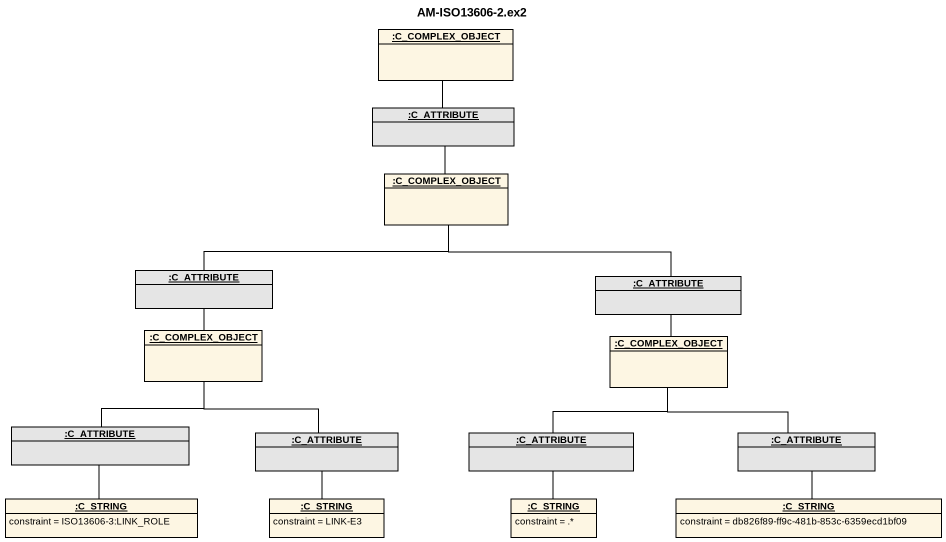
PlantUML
@startuml
title AM-ISO13606-2.ex2
hide circle
hide empty members
object ":C_COMPLEX_OBJECT" as C_COMPLEX_OBJECT
object ":C_ATTRIBUTE" as C_ATTRIBUTE #E5E5E5
object ":C_COMPLEX_OBJECT" as C_COMPLEX_OBJECT_2
object ":C_ATTRIBUTE" as C_ATTRIBUTE_2 #E5E5E5
object ":C_ATTRIBUTE" as C_ATTRIBUTE_3 #E5E5E5
object ":C_COMPLEX_OBJECT" as C_COMPLEX_OBJECT_3
object ":C_COMPLEX_OBJECT" as C_COMPLEX_OBJECT_4
object ":C_ATTRIBUTE" as C_ATTRIBUTE_4 #E5E5E5
object ":C_ATTRIBUTE" as C_ATTRIBUTE_5 #E5E5E5
object ":C_ATTRIBUTE" as C_ATTRIBUTE_6 #E5E5E5
object ":C_ATTRIBUTE" as C_ATTRIBUTE_7 #E5E5E5
object ":C_STRING" as C_STRING {
  constraint = ISO13606-3:LINK_ROLE
}
object ":C_STRING" as C_STRING_2 {
  constraint = LINK-E3
}
object ":C_STRING" as C_STRING_3 {
  constraint = .*
}
object ":C_STRING" as C_STRING_4 {
  constraint = db826f89-ff9c-481b-853c-6359ecd1bf09
}
C_COMPLEX_OBJECT -- C_ATTRIBUTE
C_ATTRIBUTE -- C_COMPLEX_OBJECT_2
C_COMPLEX_OBJECT_2 -left- C_ATTRIBUTE_2
C_COMPLEX_OBJECT_2 -right- C_ATTRIBUTE_3
C_ATTRIBUTE_2 -- C_COMPLEX_OBJECT_3
C_ATTRIBUTE_3 -- C_COMPLEX_OBJECT_4
C_COMPLEX_OBJECT_3 -- C_ATTRIBUTE_4
C_COMPLEX_OBJECT_3 -- C_ATTRIBUTE_5
C_COMPLEX_OBJECT_4 -- C_ATTRIBUTE_6
C_COMPLEX_OBJECT_4 -- C_ATTRIBUTE_7
C_ATTRIBUTE_4 -- C_STRING
C_ATTRIBUTE_5 -- C_STRING_2
C_ATTRIBUTE_6 -- C_STRING_3
C_ATTRIBUTE_7 -- C_STRING_4
@enduml
